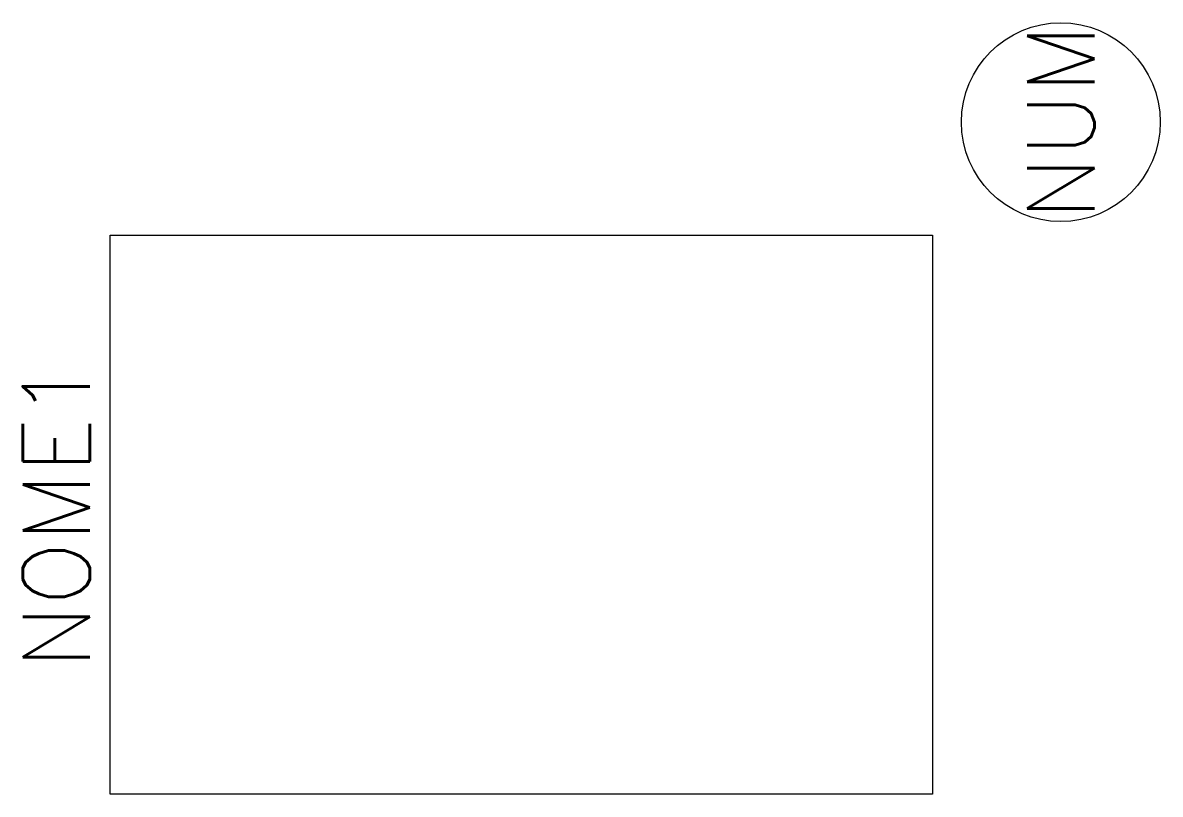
# Model space of a CAD drawing. Header units: millimetres. Extents: x -2.6 to 31.2, y -16.6 to 6.3.
import ezdxf
from ezdxf.enums import TextEntityAlignment as Align

# ---------------------------------------------------------------- set-up
doc = ezdxf.new("R2010")
doc.units = ezdxf.units.MM
doc.styles.add('Romans', font='romans.shx')

msp = doc.modelspace()

# ---------------------------------------------------------------- linework, layer by layer
msp.add_lwpolyline([(0, 0), (24.455, 0), (24.455, -16.645), (0, -16.645)], close=True)
at = {"ltscale": 10}
msp.add_circle((28.276, 3.36), 2.958, dxfattribs=at)

# ---------------------------------------------------------------- texts
at = {"color": 7, "style": 'Romans', "flags": 4}
msp.add_attdef('NUM', text='NUM', height=2, rotation=90, dxfattribs=at).set_placement((28.276, 3.36), align=Align.MIDDLE_CENTER)
msp.add_attdef('NOME1', text='NOME1', height=2, rotation=90, dxfattribs=at).set_placement((0, -8.322), align=Align.BOTTOM_CENTER)

doc.saveas('drawing.dxf')
